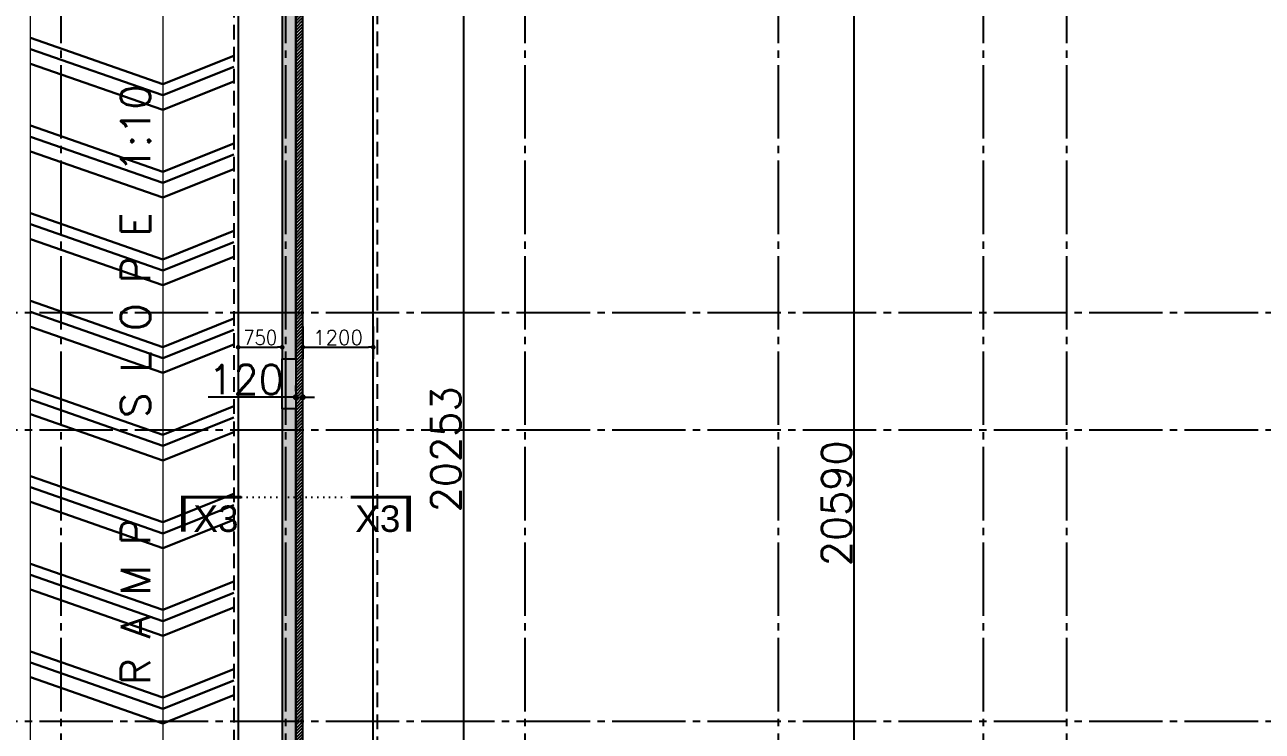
# Model space of a CAD drawing. Extents: x -200722 to 834823, y -494970 to 88783.
# Drawn here: x 232395 to 253466, y 31404 to 43430 of the extents above; entities that cross this region are included whole.
import ezdxf
from ezdxf.enums import TextEntityAlignment as Align

# ---------------------------------------------------------------- set-up
doc = ezdxf.new("R2010")
doc.units = 0
doc.header["$LTSCALE"] = 100
doc.header["$MEASUREMENT"] = 0
doc.header["$PDMODE"] = 34
for name, pattern in [('ACAD_ISO04W100', [30, 24, -3, 0, -3]), ('CL', [3.25, 2.5, -0.25, 0.25, -0.25]), ('DOT', [0.25, 0, -0.25]), ('HIDDEN', [0.375, 0.25, -0.125])]:
    doc.linetypes.add(name, pattern=pattern)
doc.layers.get('0').update_dxf_attribs({"linetype": 'CONTINUOUS'})
doc.layers.get('DEFPOINTS').update_dxf_attribs({"linetype": 'CONTINUOUS'})
for name, color, linetype, lineweight in [('1_COLUMN', 4, 'CONTINUOUS', 5), ('A-BEAM', 4, 'CONTINUOUS', 5), ('HATCH', 252, 'CONTINUOUS', 30)]:
    doc.layers.add(name, color=color, linetype=linetype, lineweight=lineweight)
for name, color, linetype in [('A-Grid', 5, 'ACAD_ISO04W100'), ('BEAM', 4, 'CONTINUOUS'), ('DIM', 3, 'CONTINUOUS'), ('F_EXEC', 3, 'HIDDEN'), ('F_FTG1', 11, 'CONTINUOUS'), ('RCCWALL', 6, 'CONTINUOUS'), ('TEXT', 2, 'CONTINUOUS')]:
    doc.layers.add(name, color=color, linetype=linetype)
doc.styles.add('ROMANS', font='romans.shx')
doc.styles.get("Standard").update_dxf_attribs({"font": 'simplex.shx'})
doc.styles.add('TIMES-N', font='arial.ttf')
doc.dimstyles.new('01 S.K', dxfattribs={"dimtxt": 230, "dimasz": 100, "dimexe": 200, "dimexo": 100, "dimgap": 50, "dimtad": 1, "dimdec": 0, "dimzin": 0, "dimdsep": 46, "dimtxsty": 'Standard', "dimblk": 'DOT', "dimcen": 0.09, "dimclrd": 4, "dimclre": 4, "dimclrt": 4, "dimadec": 0, "dimazin": 0, "dimtfac": 1, "dimtdec": 0, "dimtofl": 0, "dimtmove": 0, "dimatfit": 3, "dimfxl": 2, "dimtolj": 1, "dimtzin": 0, "dimarcsym": 1})
doc.dimstyles.new('STANDARD$0', dxfattribs={"dimtxt": 2.5, "dimasz": 2.5, "dimexe": 2, "dimexo": 0.7, "dimgap": 0.9, "dimtad": 1, "dimdec": 0, "dimdsep": 46, "dimtxsty": 'ROMANS', "dimcen": 0.09, "dimclrd": 4, "dimclre": 4, "dimclrt": 3, "dimadec": 0, "dimazin": 0, "dimtfac": 1, "dimtdec": 0, "dimtmove": 0, "dimatfit": 3, "dimfxl": 1, "dimtolj": 1, "dimtzin": 0, "dimarcsym": 0})

# ---------------------------------------------------------------- blocks, each defined once
blk = doc.blocks.new('DOT')
at = {"color": 0, "linetype": 'ByBlock'}
blk.add_line((-0.5, 0), (-1, 0), dxfattribs=at)
at = {"color": 0, "linetype": 'ByBlock', "const_width": 0.5}
blk.add_lwpolyline([(-0.25, 0, 1), (0.25, 0, 1)], format="xyb", close=True, dxfattribs=at)
blk = doc.blocks.new('*D1941')
at = {"layer": 'BEAM', "color": 0, "lineweight": -2, "transparency": 16777216}
for p, q in [((237129, 38291), (237129, 37741)), ((238329, 38291), (238329, 37741)), ((237209, 37941), (238249, 37941))]:
    blk.add_line(p, q, dxfattribs=at)
at = {"layer": 'DEFPOINTS', "color": 0, "lineweight": -3, "transparency": 16777216}
for p in [(237129, 38411, 7447), (238329, 38411, 7447), (238329, 37941)]:
    blk.add_point(p, dxfattribs=at)
at = {"layer": 'BEAM', "color": 0, "lineweight": -2, "transparency": 16777216, "xscale": 80, "yscale": 80, "zscale": 80, "rotation": 180}
blk.add_blockref('DOT', (237129, 37941), dxfattribs=at)
at = {"layer": 'BEAM', "color": 0, "lineweight": -2, "transparency": 16777216, "xscale": 80, "yscale": 80, "zscale": 80}
blk.add_blockref('DOT', (238329, 37941), dxfattribs=at)
at = {"layer": 'BEAM', "color": 0, "transparency": 16777216, "insert": (237729, 38105), "char_height": 248, "attachment_point": 5}
blk.add_mtext('\\A1;1200', dxfattribs=at)
blk = doc.blocks.new('_DOT')
at = {"color": 0, "linetype": 'ByBlock'}
blk.add_line((-0.5, 0), (-1, 0), dxfattribs=at)
at = {"color": 0, "linetype": 'ByBlock', "const_width": 0.5}
blk.add_lwpolyline([(-0.25, 0, 1), (0.25, 0, 1)], format="xyb", close=True, dxfattribs=at)
blk = doc.blocks.new('*D1942')
at = {"layer": 'BEAM', "color": 0, "lineweight": -2, "transparency": 16777216}
for p, q in [((236029, 38291), (236029, 37741)), ((236779, 38291), (236779, 37741)), ((236109, 37941), (236699, 37941))]:
    blk.add_line(p, q, dxfattribs=at)
at = {"layer": 'DEFPOINTS', "color": 0, "lineweight": -3, "transparency": 16777216}
for p in [(236029, 38411, 7447), (236779, 38411, 7447), (236779, 37941)]:
    blk.add_point(p, dxfattribs=at)
at = {"layer": 'BEAM', "color": 0, "lineweight": -2, "transparency": 16777216, "xscale": 80, "yscale": 80, "zscale": 80, "rotation": 180}
blk.add_blockref('DOT', (236029, 37941), dxfattribs=at)
at = {"layer": 'BEAM', "color": 0, "lineweight": -2, "transparency": 16777216, "xscale": 80, "yscale": 80, "zscale": 80}
blk.add_blockref('DOT', (236779, 37941), dxfattribs=at)
at = {"layer": 'BEAM', "color": 0, "transparency": 16777216, "insert": (236404, 38105), "char_height": 248, "attachment_point": 5}
blk.add_mtext('\\A1;{\\W0.9;750}', dxfattribs=at)
blk = doc.blocks.new('*D2988')
at = {"color": 4, "lineweight": -2, "ltscale": 0.4, "transparency": 16777216}
for p, q in [((239764, 46329), (240064, 46329)), ((239864, 46229), (239864, 26176)), ((239764, 26076), (240064, 26076))]:
    blk.add_line(p, q, dxfattribs=at)
at = {"layer": 'DEFPOINTS', "color": 0, "lineweight": -3, "ltscale": 0.4, "transparency": 16777216}
for p in [(238329, 46329), (236659, 26076), (239864, 26076)]:
    blk.add_point(p, dxfattribs=at)
at = {"color": 4, "lineweight": -2, "ltscale": 0.4, "transparency": 16777216, "xscale": 100, "yscale": 100, "zscale": 100}
for p, rotation in [((239864, 46329), 90), ((239864, 26076), 270)]:
    blk.add_blockref('_DOT', p, dxfattribs=dict(at, rotation=rotation))
at = {"color": 4, "lineweight": -3, "ltscale": 0.4, "transparency": 16777216, "insert": (239564, 36202), "char_height": 500, "attachment_point": 5, "rotation": 90}
blk.add_mtext('\\A1;20253', dxfattribs=at)
blk = doc.blocks.new('*D2990')
at = {"color": 4, "lineweight": -2, "ltscale": 0.4, "transparency": 16777216}
for p, q in [((246416, 45579), (246716, 45579)), ((246516, 25089), (246516, 45479)), ((246416, 24989), (246716, 24989))]:
    blk.add_line(p, q, dxfattribs=at)
at = {"layer": 'DEFPOINTS', "color": 0, "lineweight": -3, "ltscale": 0.4, "transparency": 16777216}
for p in [(237129, 45579), (246516, 45579), (237286, 24989)]:
    blk.add_point(p, dxfattribs=at)
at = {"color": 4, "lineweight": -2, "ltscale": 0.4, "transparency": 16777216, "xscale": 100, "yscale": 100, "zscale": 100}
for p, rotation in [((246516, 45579), 90), ((246516, 24989), 270)]:
    blk.add_blockref('_DOT', p, dxfattribs=dict(at, rotation=rotation))
at = {"color": 4, "lineweight": -3, "ltscale": 0.4, "transparency": 16777216, "insert": (246216, 35284), "char_height": 500, "attachment_point": 5, "rotation": 90}
blk.add_mtext('\\A1;20590', dxfattribs=at)
blk = doc.blocks.new('*D2991')
at = {"color": 4, "lineweight": -2, "ltscale": 0.4, "transparency": 16777216}
for p, q in [((236909, 37090), (235518, 37090)), ((237009, 37190), (237009, 37290)), ((237129, 37190), (237129, 37290)), ((237229, 37090), (237329, 37090))]:
    blk.add_line(p, q, dxfattribs=at)
at = {"layer": 'DEFPOINTS', "color": 0, "lineweight": -3, "ltscale": 0.4, "transparency": 16777216}
for p in [(237009, 37090), (237009, 37090), (237129, 37090)]:
    blk.add_point(p, dxfattribs=at)
at = {"color": 4, "lineweight": -2, "ltscale": 0.4, "transparency": 16777216, "xscale": 100, "yscale": 100, "zscale": 100}
blk.add_blockref('_DOT', (237009, 37090), dxfattribs=at)
at = {"color": 4, "lineweight": -2, "ltscale": 0.4, "transparency": 16777216, "xscale": 100, "yscale": 100, "zscale": 100, "rotation": 180}
blk.add_blockref('_DOT', (237129, 37090), dxfattribs=at)
at = {"color": 4, "lineweight": -3, "ltscale": 0.4, "transparency": 16777216, "insert": (236163, 37390), "char_height": 500, "attachment_point": 5}
blk.add_mtext('\\A1;120', dxfattribs=at)

msp = doc.modelspace()

# ---------------------------------------------------------------- hatches: boundary and pattern name
at = {"layer": 'DIM', "ltscale": 0.4, "true_color": 0x000000}
h = msp.add_hatch(dxfattribs=at)
h.set_pattern_fill('ANSI31', color=18, scale=300, style=0)
h.paths.add_polyline_path([(237128.6, 45579), (237008.6, 45579), (237008.6, 24989.4), (237128.6, 24989.4)])
at = {"layer": 'HATCH', "lineweight": -3, "ltscale": 0.4, "true_color": 0x000000}
for points in [[(236778.6, 37742.1), (237008.6, 37742.1), (237008.6, 48564.5), (236778.6, 48564.5)], [(236778.6, 26075.8), (237008.6, 26075.8), (237008.6, 36892.1), (236778.6, 36892.1)]]:
    msp.add_hatch(color=18, dxfattribs=at).paths.add_polyline_path(points)
at = {"layer": 'HATCH', "ltscale": 0.4, "true_color": 0x000000}
msp.add_hatch(color=18, dxfattribs=at).paths.add_polyline_path([(237008.6, 36892.1), (236778.6, 36892.1), (236778.6, 37742.1), (237008.6, 37742.1)])

# ---------------------------------------------------------------- linework, layer by layer
at = {"color": 1, "linetype": 'DOT', "ltscale": 4}
msp.add_line((236084.3, 35386.5, 7446.6), (237943, 35386.5, 7446.6), dxfattribs=at)
at = {"layer": '1_COLUMN', "color": 4, "linetype": 'ByBlock', "ltscale": 100}
msp.add_line((232495.4, 22369.1, 3998.7), (232495.4, 61354.3, 3179.9), dxfattribs=at)
at = {"layer": 'A-BEAM', "color": 18, "linetype": 'Continuous', "ltscale": 500, "true_color": 0x000000}
msp.add_line((234743.8, 60381.6, 3285.1), (234743.8, 23092.3, 7367.4), dxfattribs=at)
at = {"layer": 'A-Grid', "color": 8, "linetype": 'CL', "ltscale": 5}
for p, q in [((224519.6, 38529.4, 7446.6), (327010.7, 38529.4, 7446.6)), ((224519.6, 36534.4, 7446.6), (327010.7, 36534.4, 7446.6)), ((224519.6, 31574.4, 7446.6), (327010.7, 31574.4, 7446.6))]:
    msp.add_line(p, q, dxfattribs=at)
at = {"layer": 'A-Grid', "color": 8, "linetype": 'CL', "ltscale": 5, "elevation": 7446.6}
for points in [[(233009.6, 62242.9), (233009.6, -9708.8)], [(236833.6, 62242.9), (236833.6, -9708.8)], [(240908.6, 62242.9), (240908.6, -9708.8)], [(245224.6, 62242.9), (245224.6, -9708.8)], [(248714.6, 62242.9), (248714.6, -9708.8)], [(250134.6, 62242.9), (250134.6, -9708.8)]]:
    msp.add_lwpolyline(points, dxfattribs=at)
at = {"layer": 'DIM', "color": 1, "elevation": 7446.6}
for points in [[(235095.2, 34803.4, 80, 80, 0), (235095.2, 35386.5, 50, 50, 0), (236084.3, 35386.5, 50, 50, 0)], [(238932.1, 34803.4, 80, 80, 0), (238932.1, 35386.5, 50, 50, 0), (237943, 35386.5, 50, 50, 0)]]:
    msp.add_lwpolyline(points, format="xyseb", dxfattribs=at)
at = {"layer": 'F_EXEC', "color": 18, "ltscale": 10, "true_color": 0x000000}
for p, q in [((235953.6, 61429.3, 6627.9), (235953.6, 25664.4, 7446.6)), ((238403.6, 25814.4, 7446.6), (238403.6, 46404, 7446.6))]:
    msp.add_line(p, q, dxfattribs=at)
at = {"layer": 'F_FTG1', "color": 18, "ltscale": 0.4, "true_color": 0x000000}
for p, q in [((236028.6, 61354.3, 6627.9), (236028.6, 25739.4, 7446.6)), ((238328.6, 25739.4, 7446.6), (238328.6, 46329, 7446.6))]:
    msp.add_line(p, q, dxfattribs=at)
at = {"layer": 'HATCH', "color": 252, "linetype": 'HIDDEN', "ltscale": 500, "elevation": 3998.7}
for points in [[(232495.4, 43206.1), (234743.8, 42419.4), (235953.6, 42902.9)], [(232495.4, 43016.4), (234743.8, 42229.7), (235953.6, 42713.2)], [(232495.4, 42765.9), (234743.8, 41979.2), (235953.6, 42462.7)], [(232495.4, 41714.3), (234743.8, 40927.6), (235953.6, 41411.1)], [(232495.4, 41524.6), (234743.8, 40737.9), (235953.6, 41221.4)], [(232495.4, 41274.1), (234743.8, 40487.4), (235953.6, 40970.9)], [(232495.4, 40222.5), (234743.8, 39435.8), (235953.6, 39919.3)], [(232495.4, 40032.8), (234743.8, 39246.1), (235953.6, 39729.6)], [(232495.4, 39782.3), (234743.8, 38995.6), (235953.6, 39479.1)], [(232495.4, 38730.8), (234743.8, 37944), (235953.6, 38427.6)], [(232495.4, 38541), (234743.8, 37754.3), (235953.6, 38237.9)], [(232495.4, 38290.6), (234743.8, 37503.8), (235953.6, 37987.4)], [(232495.4, 37239), (234743.8, 36452.2), (235953.6, 36935.8)], [(232495.4, 37049.3), (234743.8, 36262.5), (235953.6, 36746.1)], [(232495.4, 36798.8), (234743.8, 36012), (235953.6, 36495.6)], [(232495.4, 35747.2), (234743.8, 34960.5), (235953.6, 35444)], [(232495.4, 35557.5), (234743.8, 34770.8), (235953.6, 35254.3)], [(232495.4, 35307), (234743.8, 34520.3), (235953.6, 35003.8)], [(232495.4, 34255.4), (234743.8, 33468.7), (235953.6, 33952.2)], [(232495.4, 34065.7), (234743.8, 33279), (235953.6, 33762.5)], [(232495.4, 33815.2), (234743.8, 33028.5), (235953.6, 33512)], [(232495.4, 32763.6), (234743.8, 31976.9), (235953.6, 32460.4)], [(232495.4, 32573.9), (234743.8, 31787.2), (235953.6, 32270.7)], [(232495.4, 32323.4), (234743.8, 31536.7), (235953.6, 32020.2)]]:
    msp.add_lwpolyline(points, dxfattribs=at)
at = {"layer": 'RCCWALL', "color": 42, "ltscale": 0.4}
for points, elevation in [([(236778.6, 37742.1), (237008.6, 37742.1), (237008.6, 48564.5), (236778.6, 48564.5)], 3998.7), ([(236778.6, 26075.8), (237008.6, 26075.8), (237008.6, 36892.1), (236778.6, 36892.1)], 7446.6)]:
    msp.add_lwpolyline(points, close=True, dxfattribs=dict(at, elevation=elevation))
at = {"layer": 'RCCWALL', "color": 1, "ltscale": 0.4, "elevation": 7446.6}
msp.add_lwpolyline([(237128.6, 45579), (237008.6, 45579), (237008.6, 24989.4), (237128.6, 24989.4)], close=True, dxfattribs=at)
at = {"layer": 'RCCWALL', "color": 42, "ltscale": 0.4, "elevation": 3998.7}
msp.add_lwpolyline([(237008.6, 36892.1), (236778.6, 36892.1), (236778.6, 37742.1), (237008.6, 37742.1), (237008.6, 36892.1)], dxfattribs=at)

# ---------------------------------------------------------------- texts
at = {"color": 18, "ltscale": 100, "true_color": 0x000000, "insert": (234031.9, 28448.3, 3998.7), "char_height": 500, "attachment_point": 1, "rotation": 90}
msp.add_mtext_dynamic_manual_height_columns('\\pxqc;R A M P     S L O P E  1:10', width=17712.366, gutter_width=12.5, heights=[0], dxfattribs=at)
at = {"layer": 'TEXT', "color": 18, "true_color": 0x000000, "style": 'TIMES-N'}
for p in [(235265.9, 35022.1, 7446.6), (238022.9, 35022.1, 7446.6)]:
    msp.add_text('X3', height=450, dxfattribs=at).set_placement(p, align=Align.MIDDLE_LEFT)

# ---------------------------------------------------------------- dimensions: what is measured, and where the dimension line sits
at = {"color": 5, "lineweight": -3, "ltscale": 0.4}
for base, p1, p2, picture, middle in [((239863.8, 26075.8), (238328.6, 46329), (236658.6, 26075.8, 7446.6), '*D2988', (239563.8, 36202.4)), ((246516.4, 45579), (237286, 24989.4, 7446.6), (237128.6, 45579, 7446.6), '*D2990', (246216.4, 35284.2))]:
    dim = msp.add_linear_dim(base=base, p1=p1, p2=p2, angle=90, dimstyle='01 S.K', override={"dimtxt": 500, "dimfxl": 100, "dimfxlon": 1}, dxfattribs=at)
    dim.commit()
    dim.dimension.update_dxf_attribs({"geometry": picture, "text_midpoint": middle})
dim = msp.add_linear_dim(base=(237008.6, 37090), p1=(237128.6, 37090, 7446.6), p2=(237008.6, 37090, 3998.7), dimstyle='01 S.K', override={"dimtxt": 500, "dimfxl": 100, "dimfxlon": 1}, dxfattribs=at)
dim.commit()
dim.dimension.update_dxf_attribs({"geometry": '*D2991', "text_midpoint": (236163.4, 37390)})
at = {"layer": 'BEAM', "color": 18, "true_color": 0x000000}
dim = msp.add_linear_dim(base=(236778.7, 37940.5), p1=(236028.6, 38411.2, 7446.6), p2=(236778.7, 38411.2, 7446.6), angle=180, text='{\\W0.9;<>}', dimstyle='STANDARD$0', override={"dimscale": 8, "dimtxt": 31, "dimasz": 10, "dimexe": 25, "dimexo": 15, "dimgap": 5, "dimzin": 3, "dimtxsty": 'Standard', "dimblk": 'DOT', "dimcen": 3, "dimdle": 1, "dimclrd": 0, "dimclre": 0, "dimclrt": 0, "dimtmove": 2, "dimldrblk": 'DOT', "dimtzin": 3}, dxfattribs=at)
dim.commit()
dim.dimension.update_dxf_attribs({"geometry": '*D1942', "text_midpoint": (236403.6, 38104.5)})
dim = msp.add_linear_dim(base=(238328.6, 37940.5), p1=(237128.6, 38411.2, 7446.6), p2=(238328.6, 38411.2, 7446.6), angle=180, dimstyle='STANDARD$0', override={"dimscale": 8, "dimtxt": 31, "dimasz": 10, "dimexe": 25, "dimexo": 15, "dimgap": 5, "dimzin": 3, "dimtxsty": 'Standard', "dimblk": 'DOT', "dimcen": 3, "dimdle": 1, "dimclrd": 0, "dimclre": 0, "dimclrt": 0, "dimtmove": 2, "dimldrblk": 'DOT', "dimtzin": 3}, dxfattribs=at)
dim.commit()
dim.dimension.update_dxf_attribs({"geometry": '*D1941', "text_midpoint": (237728.6, 38104.5)})

doc.saveas('drawing.dxf')
